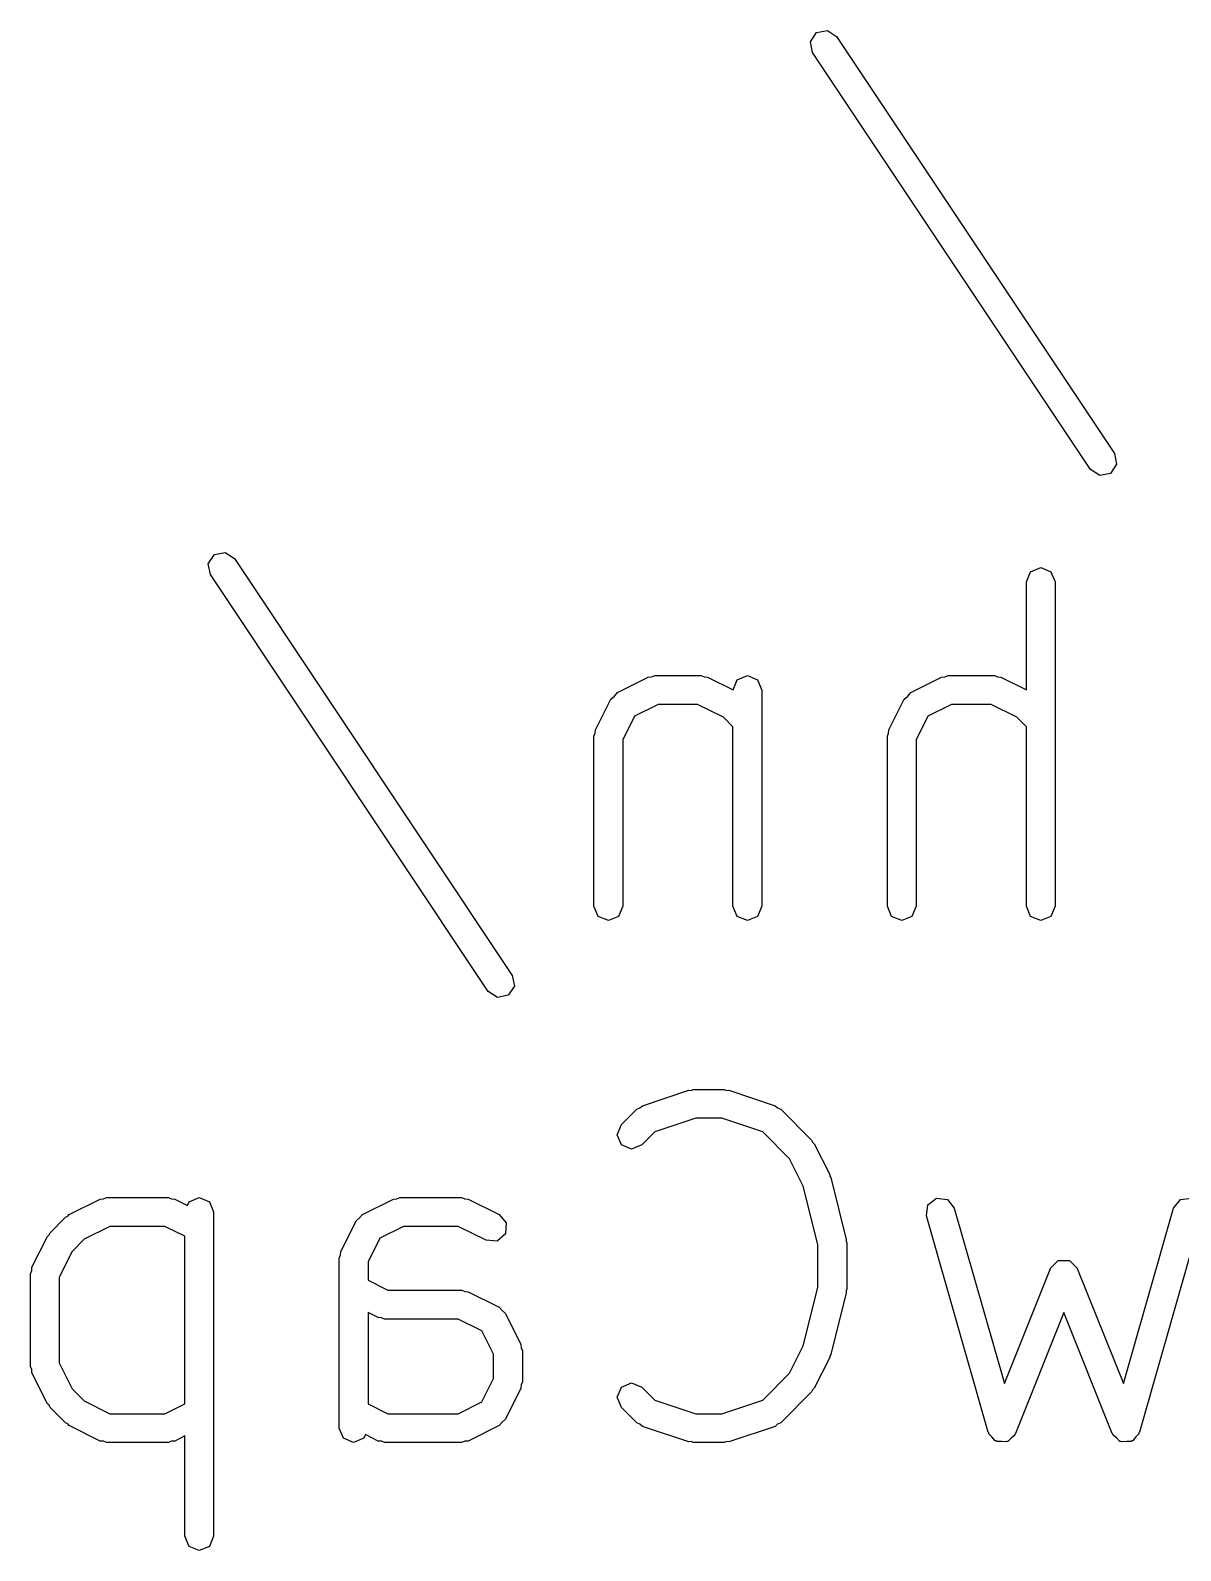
# Model space of a CAD drawing. Extents: x -8.7 to 8.7, y -10.2 to 10.1.
# Drawn here: x -6.297 to -3.105, y 4.456 to 8.676 of the extents above; entities that cross this region are included whole.
import ezdxf

# ---------------------------------------------------------------- set-up
doc = ezdxf.new("R2010")
doc.units = 0
doc.layers.add('BLACK', color=7, linetype='CONTINUOUS')

msp = doc.modelspace()

# ---------------------------------------------------------------- linework, layer by layer
at = {"layer": 'BLACK', "linetype": 'CONTINUOUS'}
for p, q in [((-4.13208, 8.64456), (-4.11504, 8.67)), ((-4.11504, 8.67), (-4.08501, 8.67594)), ((-4.08501, 8.67594), (-4.05957, 8.6589)), ((-4.05957, 8.6589), (-3.28815, 7.50176)), ((-4.12614, 8.61453), (-4.13208, 8.64456)), ((-3.35471, 7.45738), (-4.12614, 8.61453)), ((-3.2822, 7.47173), (-3.29924, 7.44629)), ((-3.28815, 7.50176), (-3.2822, 7.47173)), ((-3.32927, 7.44035), (-3.35471, 7.45738)), ((-3.29924, 7.44629), (-3.32927, 7.44035)), ((-5.80351, 7.19556), (-5.78647, 7.221)), ((-5.78647, 7.221), (-5.75644, 7.22694)), ((-5.75644, 7.22694), (-5.731, 7.2099)), ((-5.79757, 7.16553), (-5.80351, 7.19556)), ((-5.731, 7.2099), (-4.95958, 6.05276)), ((-3.52114, 7.17314), (-3.49286, 7.18486)), ((-3.49286, 7.18486), (-3.46457, 7.17314)), ((-5.02614, 6.00838), (-5.79757, 7.16553)), ((-3.53286, 7.14486), (-3.52114, 7.17314)), ((-3.53286, 6.84529), (-3.53286, 7.14486)), ((-3.46457, 7.17314), (-3.45286, 7.14486)), ((-3.45286, 7.14486), (-3.45286, 6.24486)), ((-4.66789, 6.83778), (-4.58217, 6.88063)), ((-4.58217, 6.88063), (-4.57289, 6.88129)), ((-4.57289, 6.88129), (-4.56428, 6.88486)), ((-4.56428, 6.88486), (-4.43571, 6.88486)), ((-4.43571, 6.88486), (-4.42711, 6.88129)), ((-4.42711, 6.88129), (-4.41783, 6.88063)), ((-4.41783, 6.88063), (-4.34699, 6.84522)), ((-4.33543, 6.87314), (-4.30714, 6.88486)), ((-4.30714, 6.88486), (-4.27886, 6.87314)), ((-3.8536, 6.83778), (-3.76789, 6.88063)), ((-3.76789, 6.88063), (-3.7586, 6.88129)), ((-3.7586, 6.88129), (-3.75, 6.88486)), ((-3.75, 6.88486), (-3.62143, 6.88486)), ((-3.62143, 6.88486), (-3.61283, 6.88129)), ((-3.61283, 6.88129), (-3.60354, 6.88063)), ((-3.60354, 6.88063), (-3.53286, 6.84529)), ((-4.6762, 6.8282), (-4.66789, 6.83778)), ((-4.34699, 6.84522), (-4.33543, 6.87314)), ((-4.27886, 6.87314), (-4.26714, 6.84486)), ((-4.26714, 6.84486), (-4.26714, 6.24486)), ((-3.86191, 6.8282), (-3.8536, 6.83778)), ((-4.72863, 6.73417), (-4.68578, 6.81989)), ((-4.68578, 6.81989), (-4.6762, 6.8282)), ((-4.55484, 6.80486), (-4.62019, 6.77218)), ((-4.44516, 6.80486), (-4.55484, 6.80486)), ((-4.37369, 6.76913), (-4.44516, 6.80486)), ((-3.91435, 6.73417), (-3.87149, 6.81989)), ((-3.87149, 6.81989), (-3.86191, 6.8282)), ((-3.74056, 6.80486), (-3.8059, 6.77219)), ((-3.63087, 6.80486), (-3.74056, 6.80486)), ((-3.55941, 6.76913), (-3.63087, 6.80486)), ((-4.62019, 6.77218), (-4.65286, 6.70684)), ((-4.34714, 6.74257), (-4.37369, 6.76913)), ((-3.8059, 6.77219), (-3.83857, 6.70684)), ((-3.53286, 6.74257), (-3.55941, 6.76913)), ((-4.73286, 6.71629), (-4.72929, 6.72489)), ((-4.73286, 6.24486), (-4.73286, 6.71629)), ((-4.72929, 6.72489), (-4.72863, 6.73417)), ((-4.34714, 6.24486), (-4.34714, 6.74257)), ((-3.91857, 6.71629), (-3.91501, 6.72489)), ((-3.91857, 6.24486), (-3.91857, 6.71629)), ((-3.91501, 6.72489), (-3.91435, 6.73417)), ((-3.53286, 6.24486), (-3.53286, 6.74257)), ((-4.65286, 6.70684), (-4.65286, 6.24486)), ((-3.83857, 6.70684), (-3.83857, 6.24486)), ((-4.72114, 6.21657), (-4.73286, 6.24486)), ((-4.69286, 6.20486), (-4.72114, 6.21657)), ((-4.66457, 6.21657), (-4.69286, 6.20486)), ((-4.65286, 6.24486), (-4.66457, 6.21657)), ((-4.33543, 6.21657), (-4.34714, 6.24486)), ((-4.30714, 6.20486), (-4.33543, 6.21657)), ((-4.27886, 6.21657), (-4.30714, 6.20486)), ((-4.26714, 6.24486), (-4.27886, 6.21657)), ((-3.90685, 6.21657), (-3.91857, 6.24486)), ((-3.87857, 6.20486), (-3.90685, 6.21657)), ((-3.85029, 6.21657), (-3.87857, 6.20486)), ((-3.83857, 6.24486), (-3.85029, 6.21657)), ((-3.52114, 6.21657), (-3.53286, 6.24486)), ((-3.49286, 6.20486), (-3.52114, 6.21657)), ((-3.46457, 6.21657), (-3.49286, 6.20486)), ((-3.45286, 6.24486), (-3.46457, 6.21657)), ((-4.95958, 6.05276), (-4.95363, 6.02273)), ((-5.0007, 5.99135), (-5.02614, 6.00838)), ((-4.97067, 5.99729), (-5.0007, 5.99135)), ((-4.95363, 6.02273), (-4.97067, 5.99729)), ((-4.59836, 5.69095), (-4.46979, 5.7338)), ((-4.46979, 5.7338), (-4.46322, 5.73334)), ((-4.46322, 5.73334), (-4.45714, 5.73586)), ((-4.45714, 5.73586), (-4.37143, 5.73586)), ((-4.37143, 5.73586), (-4.36534, 5.73334)), ((-4.36534, 5.73334), (-4.35878, 5.7338)), ((-4.35878, 5.7338), (-4.23021, 5.69095)), ((-4.65686, 5.63843), (-4.614, 5.68128)), ((-4.614, 5.68128), (-4.6054, 5.68485)), ((-4.6054, 5.68485), (-4.59836, 5.69095)), ((-4.45065, 5.65586), (-4.5641, 5.61804)), ((-4.37792, 5.65586), (-4.45065, 5.65586)), ((-4.26446, 5.61804), (-4.37792, 5.65586)), ((-4.23021, 5.69095), (-4.22317, 5.68485)), ((-4.22317, 5.68485), (-4.21457, 5.68128)), ((-4.21457, 5.68128), (-4.12886, 5.59557)), ((-4.66857, 5.61014), (-4.65686, 5.63843)), ((-4.5641, 5.61804), (-4.60029, 5.58186)), ((-4.19002, 5.54359), (-4.26446, 5.61804)), ((-4.65686, 5.58186), (-4.66857, 5.61014)), ((-4.62857, 5.57014), (-4.65686, 5.58186)), ((-4.60029, 5.58186), (-4.62857, 5.57014)), ((-4.12886, 5.59557), (-4.12634, 5.58949)), ((-4.12634, 5.58949), (-4.12136, 5.58517)), ((-4.12136, 5.58517), (-4.07851, 5.49946)), ((-4.15203, 5.46761), (-4.19002, 5.54359)), ((-4.07851, 5.49946), (-4.07819, 5.49492)), ((-4.07819, 5.49492), (-4.07548, 5.49127)), ((-4.07548, 5.49127), (-4.03262, 5.31984)), ((-4.11143, 5.30522), (-4.15203, 5.46761)), ((-6.18932, 5.38878), (-6.1036, 5.43163)), ((-6.1036, 5.43163), (-6.09432, 5.43229)), ((-6.09432, 5.43229), (-6.08571, 5.43586)), ((-6.08571, 5.43586), (-5.91428, 5.43586)), ((-5.91428, 5.43586), (-5.90568, 5.43229)), ((-5.90568, 5.43229), (-5.8964, 5.43163)), ((-5.8964, 5.43163), (-5.86107, 5.41397)), ((-5.86107, 5.41397), (-5.85685, 5.42414)), ((-5.85685, 5.42414), (-5.82857, 5.43586)), ((-5.82857, 5.43586), (-5.80029, 5.42414)), ((-5.80029, 5.42414), (-5.78857, 5.39586)), ((-5.37503, 5.38878), (-5.28932, 5.43163)), ((-5.28932, 5.43163), (-5.28003, 5.43229)), ((-5.28003, 5.43229), (-5.27143, 5.43586)), ((-5.27143, 5.43586), (-5.1, 5.43586)), ((-5.1, 5.43586), (-5.0914, 5.43229)), ((-5.0914, 5.43229), (-5.08211, 5.43163)), ((-5.08211, 5.43163), (-4.9964, 5.38878)), ((-3.80989, 5.38487), (-3.80639, 5.41528)), ((-3.80639, 5.41528), (-3.78242, 5.43432)), ((-3.78242, 5.43432), (-3.752, 5.43082)), ((-3.752, 5.43082), (-3.73297, 5.40685)), ((-3.73297, 5.40685), (-3.59368, 4.91935)), ((-3.26346, 4.91935), (-3.12417, 5.40685)), ((-3.12417, 5.40685), (-3.10514, 5.43082)), ((-3.10514, 5.43082), (-3.07472, 5.43432)), ((-6.24257, 5.33843), (-6.19971, 5.38128)), ((-6.19971, 5.38128), (-6.19363, 5.3838)), ((-6.19363, 5.3838), (-6.18932, 5.38878)), ((-5.78857, 5.39586), (-5.78857, 4.49586)), ((-5.43578, 5.28517), (-5.39292, 5.37089)), ((-5.39292, 5.37089), (-5.38334, 5.3792)), ((-5.38334, 5.3792), (-5.37503, 5.38878)), ((-4.9964, 5.38878), (-4.97634, 5.36565)), ((-4.97634, 5.36565), (-4.97851, 5.33511)), ((-3.63846, 4.78487), (-3.80989, 5.38487)), ((-3.04725, 5.38487), (-3.21868, 4.78487)), ((-6.29292, 5.24232), (-6.25006, 5.32803)), ((-6.25006, 5.32803), (-6.24509, 5.33234)), ((-6.24509, 5.33234), (-6.24257, 5.33843)), ((-6.14773, 5.32013), (-6.18141, 5.28645)), ((-6.07627, 5.35586), (-6.14773, 5.32013)), ((-5.92373, 5.35586), (-6.07627, 5.35586)), ((-5.86857, 5.32828), (-5.92373, 5.35586)), ((-5.86857, 4.86344), (-5.86857, 5.32828)), ((-5.32733, 5.32318), (-5.36, 5.25784)), ((-5.26199, 5.35586), (-5.32733, 5.32318)), ((-5.10944, 5.35586), (-5.26199, 5.35586)), ((-5.03217, 5.31722), (-5.10944, 5.35586)), ((-4.97851, 5.33511), (-5.00164, 5.31505)), ((-4.03262, 5.31984), (-4.03337, 5.31483)), ((-6.18141, 5.28645), (-6.21714, 5.21498)), ((-5.44, 5.26728), (-5.43644, 5.27589)), ((-5.43644, 5.27589), (-5.43578, 5.28517)), ((-5.00164, 5.31505), (-5.03217, 5.31722)), ((-4.11143, 5.1865), (-4.11143, 5.30522)), ((-4.03337, 5.31483), (-4.03143, 5.31014)), ((-4.03143, 5.31014), (-4.03143, 5.18157)), ((-6.29714, 5.22443), (-6.29358, 5.23303)), ((-6.29358, 5.23303), (-6.29292, 5.24232)), ((-5.44, 4.79586), (-5.44, 5.26728)), ((-5.36, 5.25784), (-5.36, 5.20629)), ((-3.59368, 4.91935), (-3.46571, 5.23928)), ((-3.46571, 5.23928), (-3.46534, 5.23966)), ((-3.46534, 5.24018), (-3.45469, 5.25057)), ((-3.46534, 5.23966), (-3.46534, 5.24018)), ((-3.45469, 5.25057), (-3.44433, 5.26119)), ((-3.44433, 5.26119), (-3.4438, 5.2612)), ((-3.4438, 5.2612), (-3.44343, 5.26157)), ((-3.44343, 5.26157), (-3.42857, 5.26139)), ((-3.42857, 5.26139), (-3.41371, 5.26157)), ((-3.41371, 5.26157), (-3.41334, 5.2612)), ((-3.41334, 5.2612), (-3.41281, 5.26119)), ((-3.41281, 5.26119), (-3.40243, 5.25055)), ((-3.40243, 5.25055), (-3.39181, 5.24018)), ((-3.39181, 5.24018), (-3.3918, 5.23966)), ((-3.3918, 5.23966), (-3.39143, 5.23928)), ((-3.39143, 5.23928), (-3.26346, 4.91935)), ((-6.29714, 4.96728), (-6.29714, 5.22443)), ((-6.21714, 5.21498), (-6.21714, 4.97673)), ((-5.36, 5.20629), (-5.30484, 5.17871)), ((-5.30484, 5.17871), (-5.1, 5.17871)), ((-5.1, 5.17871), (-5.0914, 5.17515)), ((-5.0914, 5.17515), (-5.08211, 5.17449)), ((-5.08211, 5.17449), (-4.9964, 5.13163)), ((-4.15203, 5.0241), (-4.11143, 5.1865)), ((-4.03262, 5.17187), (-4.07548, 5.00044)), ((-4.03143, 5.18157), (-4.03337, 5.17689)), ((-4.03337, 5.17689), (-4.03262, 5.17187)), ((-5.33217, 5.10294), (-5.36, 5.11685)), ((-5.36, 5.11685), (-5.36, 4.86343)), ((-4.9964, 5.13163), (-4.98809, 5.12205)), ((-4.98809, 5.12205), (-4.97851, 5.11374)), ((-4.97851, 5.11374), (-4.93565, 5.02803)), ((-3.42857, 5.11672), (-3.56286, 4.781)), ((-3.29428, 4.781), (-3.42857, 5.11672)), ((-5.32289, 5.10228), (-5.33217, 5.10294)), ((-5.31428, 5.09871), (-5.32289, 5.10228)), ((-5.10944, 5.09871), (-5.31428, 5.09871)), ((-5.0441, 5.06604), (-5.10944, 5.09871)), ((-5.01143, 5.0007), (-5.0441, 5.06604)), ((-4.93565, 5.02803), (-4.93499, 5.01874)), ((-4.19002, 4.94812), (-4.15203, 5.0241)), ((-5.01143, 4.93387), (-5.01143, 5.0007)), ((-4.93499, 5.01874), (-4.93143, 5.01014)), ((-4.93143, 5.01014), (-4.93143, 4.92443)), ((-4.07851, 4.99225), (-4.12136, 4.90654)), ((-4.07819, 4.99679), (-4.07851, 4.99225)), ((-4.07548, 5.00044), (-4.07819, 4.99679)), ((-6.29358, 4.95868), (-6.29714, 4.96728)), ((-6.29292, 4.9494), (-6.29358, 4.95868)), ((-6.25006, 4.86368), (-6.29292, 4.9494)), ((-6.21714, 4.97673), (-6.18141, 4.90526)), ((-4.26446, 4.87367), (-4.19002, 4.94812)), ((-6.18141, 4.90526), (-6.14773, 4.87159)), ((-5.0441, 4.86853), (-5.01143, 4.93387)), ((-4.93565, 4.90654), (-4.97851, 4.82083)), ((-4.93499, 4.91583), (-4.93565, 4.90654)), ((-4.93143, 4.92443), (-4.93499, 4.91583)), ((-4.66857, 4.88157), (-4.65686, 4.90985)), ((-4.65686, 4.90985), (-4.62857, 4.92157)), ((-4.62857, 4.92157), (-4.60029, 4.90985)), ((-4.60029, 4.90985), (-4.56411, 4.87367)), ((-4.12886, 4.89614), (-4.21457, 4.81043)), ((-4.12634, 4.90222), (-4.12886, 4.89614)), ((-4.12136, 4.90654), (-4.12634, 4.90222)), ((-6.24509, 4.85937), (-6.25006, 4.86368)), ((-6.24257, 4.85329), (-6.24509, 4.85937)), ((-6.19971, 4.81043), (-6.24257, 4.85329)), ((-6.14773, 4.87159), (-6.07627, 4.83586)), ((-5.92373, 4.83586), (-5.86857, 4.86344)), ((-5.36, 4.86343), (-5.30484, 4.83586)), ((-5.10944, 4.83586), (-5.0441, 4.86853)), ((-4.65686, 4.85329), (-4.66857, 4.88157)), ((-4.614, 4.81043), (-4.65686, 4.85329)), ((-4.56411, 4.87367), (-4.45065, 4.83586)), ((-4.37792, 4.83586), (-4.26446, 4.87367)), ((-6.07627, 4.83586), (-5.92373, 4.83586)), ((-5.30484, 4.83586), (-5.10944, 4.83586)), ((-4.98809, 4.81251), (-4.9964, 4.80294)), ((-4.97851, 4.82083), (-4.98809, 4.81251)), ((-4.45065, 4.83586), (-4.37792, 4.83586)), ((-6.19363, 4.80791), (-6.19971, 4.81043)), ((-6.18932, 4.80294), (-6.19363, 4.80791)), ((-6.1036, 4.76008), (-6.18932, 4.80294)), ((-5.86857, 4.77399), (-5.8964, 4.76008)), ((-5.86857, 4.49586), (-5.86857, 4.77399)), ((-5.42828, 4.76757), (-5.44, 4.79586)), ((-5.3675, 4.77774), (-5.37172, 4.76757)), ((-5.33217, 4.76008), (-5.3675, 4.77774)), ((-4.9964, 4.80294), (-5.08211, 4.76008)), ((-4.6054, 4.80687), (-4.614, 4.81043)), ((-4.59836, 4.80077), (-4.6054, 4.80687)), ((-4.46979, 4.75791), (-4.59836, 4.80077)), ((-4.23021, 4.80077), (-4.35878, 4.75791)), ((-4.22317, 4.80687), (-4.23021, 4.80077)), ((-4.21457, 4.81043), (-4.22317, 4.80687)), ((-3.6368, 4.78277), (-3.63846, 4.78487)), ((-3.63677, 4.7801), (-3.6368, 4.78277)), ((-3.62749, 4.77105), (-3.63677, 4.7801)), ((-3.61943, 4.76089), (-3.62749, 4.77105)), ((-3.56503, 4.77643), (-3.57519, 4.76837)), ((-3.56473, 4.77909), (-3.56503, 4.77643)), ((-3.56286, 4.781), (-3.56473, 4.77909)), ((-3.29241, 4.77909), (-3.29428, 4.781)), ((-3.29211, 4.77643), (-3.29241, 4.77909)), ((-3.28195, 4.76837), (-3.29211, 4.77643)), ((-3.22965, 4.77105), (-3.23772, 4.76089)), ((-3.22038, 4.7801), (-3.22965, 4.77105)), ((-3.22034, 4.78277), (-3.22038, 4.7801)), ((-3.21868, 4.78487), (-3.22034, 4.78277)), ((-6.09432, 4.75942), (-6.1036, 4.76008)), ((-6.08571, 4.75586), (-6.09432, 4.75942)), ((-5.91428, 4.75586), (-6.08571, 4.75586)), ((-5.90568, 4.75942), (-5.91428, 4.75586)), ((-5.8964, 4.76008), (-5.90568, 4.75942)), ((-5.4, 4.75586), (-5.42828, 4.76757)), ((-5.37172, 4.76757), (-5.4, 4.75586)), ((-5.32289, 4.75942), (-5.33217, 4.76008)), ((-5.31428, 4.75586), (-5.32289, 4.75942)), ((-5.1, 4.75586), (-5.31428, 4.75586)), ((-5.0914, 4.75942), (-5.1, 4.75586)), ((-5.08211, 4.76008), (-5.0914, 4.75942)), ((-4.46322, 4.75838), (-4.46979, 4.75791)), ((-4.45714, 4.75586), (-4.46322, 4.75838)), ((-4.37143, 4.75586), (-4.45714, 4.75586)), ((-4.36534, 4.75838), (-4.37143, 4.75586)), ((-4.35878, 4.75791), (-4.36534, 4.75838)), ((-3.61677, 4.76059), (-3.61943, 4.76089)), ((-3.61486, 4.75872), (-3.61677, 4.76059)), ((-3.60189, 4.75888), (-3.61486, 4.75872)), ((-3.58901, 4.7574), (-3.60189, 4.75888)), ((-3.58692, 4.75906), (-3.58901, 4.7574)), ((-3.58424, 4.75909), (-3.58692, 4.75906)), ((-3.57519, 4.76837), (-3.58424, 4.75909)), ((-3.2729, 4.75909), (-3.28195, 4.76837)), ((-3.27023, 4.75906), (-3.2729, 4.75909)), ((-3.26813, 4.7574), (-3.27023, 4.75906)), ((-3.25525, 4.75888), (-3.26813, 4.7574)), ((-3.24229, 4.75872), (-3.25525, 4.75888)), ((-3.24037, 4.76059), (-3.24229, 4.75872)), ((-3.23772, 4.76089), (-3.24037, 4.76059)), ((-5.85685, 4.46757), (-5.86857, 4.49586)), ((-5.78857, 4.49586), (-5.80029, 4.46757)), ((-5.82857, 4.45586), (-5.85685, 4.46757)), ((-5.80029, 4.46757), (-5.82857, 4.45586))]:
    msp.add_line(p, q, dxfattribs=at)

doc.saveas('drawing.dxf')
